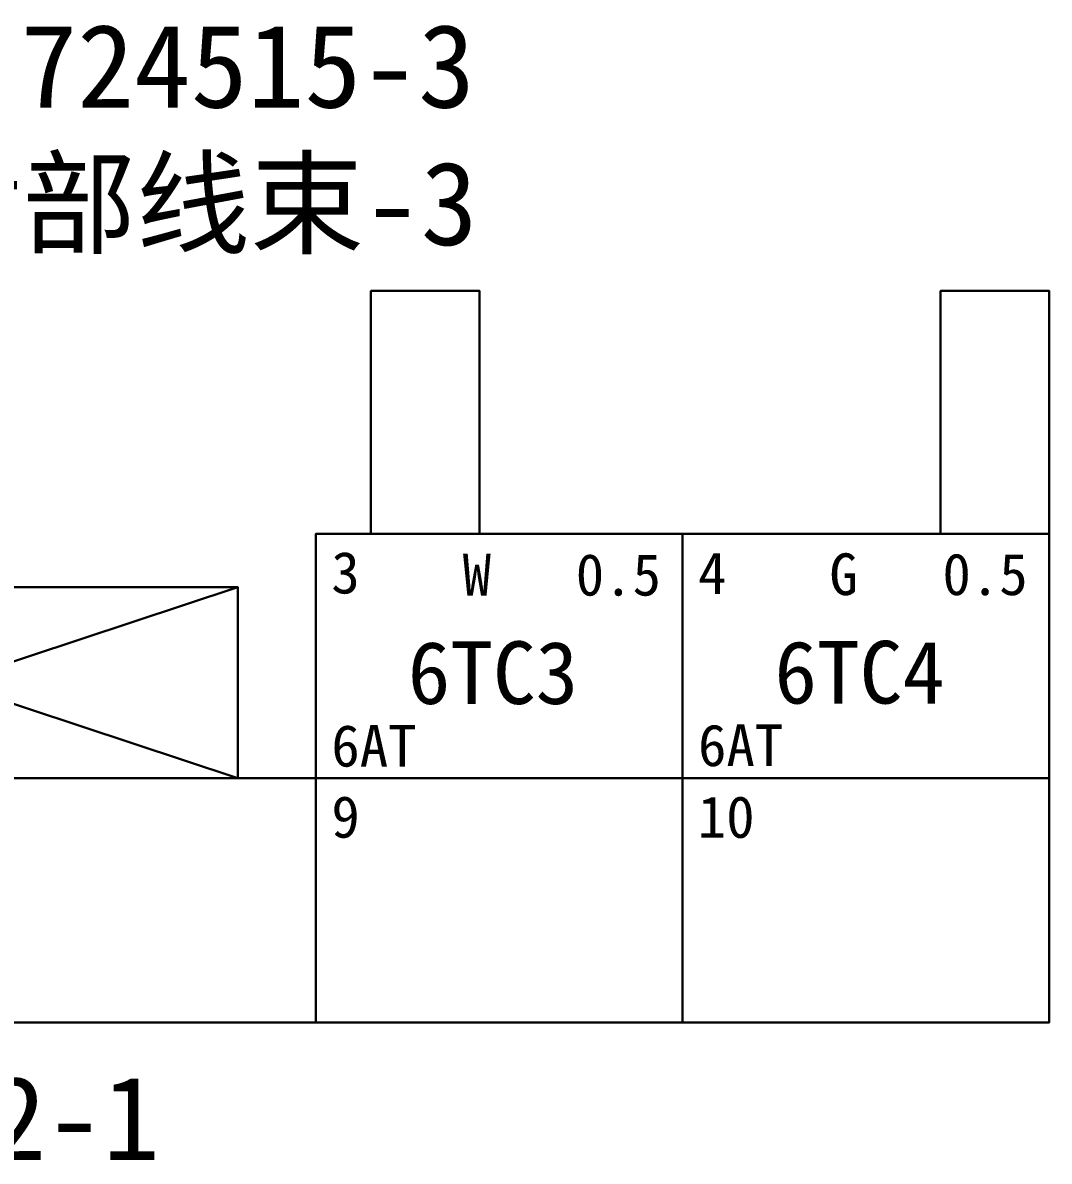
# Model space of a CAD drawing. Header units: millimetres. Extents: x 6 to 3615, y -854 to 0.
# Drawn here: x 693 to 726.6, y -474.79 to -437.52 of the extents above; entities that cross this region are included whole.
import ezdxf

# ---------------------------------------------------------------- set-up
doc = ezdxf.new("R2010")
doc.units = ezdxf.units.MM
doc.styles.add('4eff5b8b_Style', font='simfang.ttf')

msp = doc.modelspace()

# ---------------------------------------------------------------- linework, layer by layer
at = {"linetype": 'Continuous', "lineweight": 30}
for points in [[(714.599, -470.245), (702.599, -470.245), (702.599, -462.245), (678.602, -462.245), (678.602, -454.247), (654.602, -454.247), (654.602, -446.297), (658.156, -446.297), (658.156, -454.247)], [(723.044, -454.247), (723.044, -446.297), (726.599, -446.297), (726.599, -454.247), (702.599, -454.247), (702.599, -462.245), (714.599, -462.245), (714.599, -470.245), (726.599, -470.245), (726.599, -462.245)], [(707.953, -454.247), (707.953, -446.297), (704.396, -446.297), (704.396, -454.247)], [(714.599, -454.247), (714.599, -462.245), (726.599, -462.245), (726.599, -454.247)], [(700.039, -455.995), (681.161, -462.245), (681.161, -455.995), (700.039, -462.245), (700.039, -455.995), (681.161, -455.995)], [(690.599, -462.245), (690.599, -470.245), (702.599, -470.245)]]:
    msp.add_lwpolyline(points, dxfattribs=at)

# ---------------------------------------------------------------- texts
at = {"linetype": 'Continuous', "style": '4eff5b8b_Style'}
for s, height, p in [('3424115 TO 3724515-3', 2.73438, (670.602, -440.297)), ('前部线束接后部线束-3', 2.73438, (670.602, -444.797)), ('3', 1.367, (703.102, -456.203)), ('W', 1.367, (707.401, -456.271)), ('0.5', 1.3672, (711.102, -456.271)), ('4', 1.367, (715.107, -456.219)), ('G', 1.367, (719.404, -456.255)), ('0.5', 1.3672, (723.104, -456.255)), ('6TC3', 2.0508, (705.602, -459.82)), ('6TC4', 2.0508, (717.604, -459.805)), ('6AT', 1.3672, (703.102, -461.87)), ('6AT', 1.3672, (715.104, -461.854)), ('9', 1.367, (703.104, -464.198)), ('10', 1.3672, (715.096, -464.201)), ('936092-1', 2.7344, (682.602, -474.745))]:
    msp.add_text(s, height=height, dxfattribs=at).set_placement(p)

doc.saveas('drawing.dxf')
